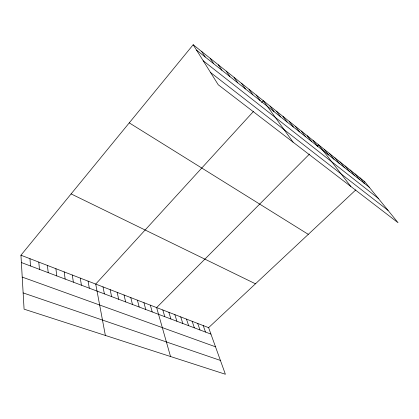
<?xml version="1.0" encoding="UTF-8"?>
<svg xmlns="http://www.w3.org/2000/svg" width="419" height="419" viewBox="0 0 419 419"><rect width="100%" height="100%" fill="white"/><g stroke="black" fill="none" stroke-linecap="round" stroke-linejoin="round"><path stroke-width="0.63" d="M20.95 255.213L208.61 327.658L225.391 374.256L24.082 309.159L20.95 255.213L193.18 44.744L364.666 181.605L398.05 222.704L218.252 84.779L193.18 44.744M253.595 111.307L95.721 284.077L105.363 335.446M261.597 102.55L263.289 100.696L293.111 142.203M309.521 154.03L156.633 307.588L170.523 356.511M317.267 146.247L318.639 144.869L350.876 186.513M208.61 327.658L355.825 189.875M363.268 182.914L364.666 181.605M23.139 292.912L220.415 360.434M22.217 277.085L215.502 346.796M21.374 262.535L210.935 334.105M71.11 193.913L255.464 283.804M129.246 122.872L308.3 234.357M210.595 72.55L388.073 210.417M203.22 60.781L378.289 198.37M196.521 50.086L369.244 187.235M359.942 177.829L364.499 183.47M355.123 173.985L359.664 179.631M350.211 170.067L354.736 175.718M345.204 166.071L349.713 171.727M340.102 161.996L344.586 167.658M334.896 157.843L339.359 163.504M329.585 153.605L334.027 159.267M324.165 149.279L328.58 154.946M312.998 140.365L317.351 146.032M307.237 135.772L311.558 141.433M301.355 131.074L305.645 136.735M295.348 126.281L299.601 131.933M289.215 121.384L293.426 127.03M282.945 116.382L287.115 122.018M276.535 111.271L280.662 116.896M269.988 106.044L274.063 111.653M256.229 95.066L260.194 100.644M249.001 89.294L252.908 94.856M241.601 83.391L245.44 88.928M234.022 77.342L237.793 82.857M226.255 71.141L229.952 76.63M218.294 64.788L221.908 70.245M210.134 58.278L213.664 63.698M201.764 51.6L205.205 56.979M203.215 325.573L205.499 332.052M197.731 323.458L199.973 329.968M192.153 321.3L194.353 327.847M186.481 319.116L188.639 325.689M180.715 316.884L182.831 323.494M174.849 314.622L176.918 321.258M168.883 312.317L170.9 318.99M162.813 309.976L164.777 316.675M150.348 305.163L152.202 311.93M143.947 302.691L145.744 309.489M137.432 300.177L139.166 307.007M130.796 297.616L132.472 304.482M124.04 295.007L125.648 301.905M117.158 292.352L118.697 299.281M110.145 289.644L111.616 296.605M103.001 286.884L104.399 293.881M88.074 281.123L89.31 288.183M80.275 278.111L81.422 285.208M72.314 275.037L73.372 282.165M64.191 271.905L65.155 279.064M55.9 268.705L56.769 275.896M47.436 265.437L48.201 272.664M38.794 262.1L39.449 269.359M29.969 258.691L30.508 265.986"/></g></svg>
